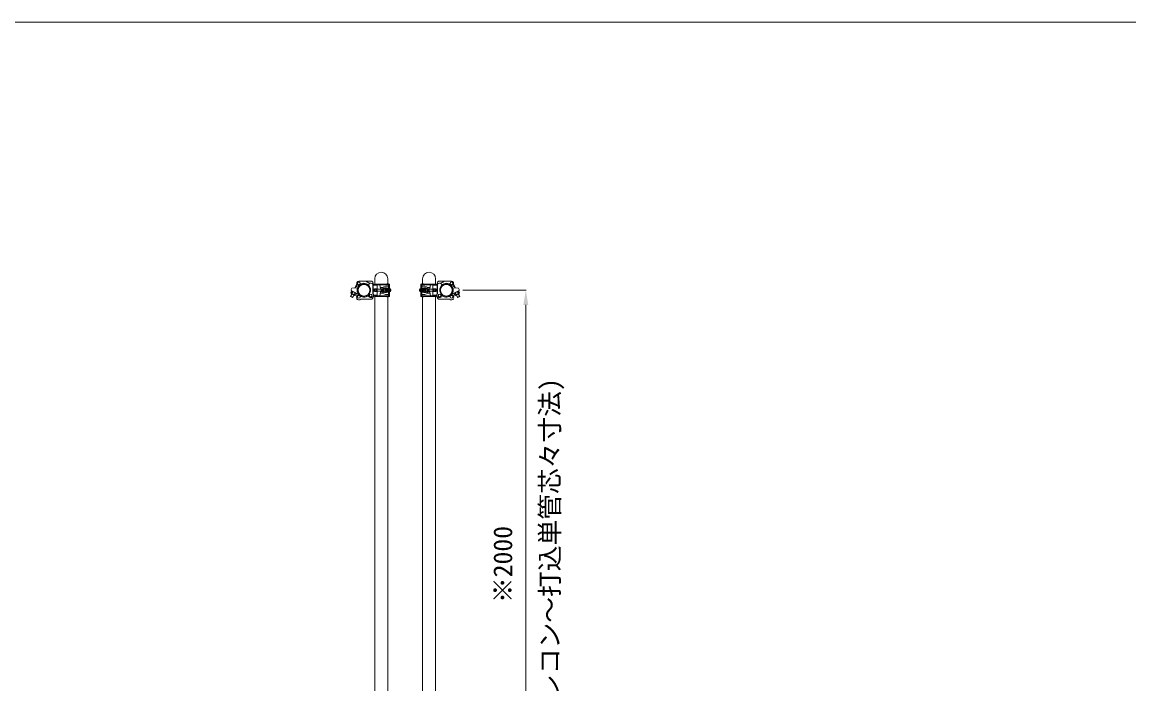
# Model space of a CAD drawing. Units: millimetres, scale not verified. Extents: x -69980 to -49855, y -14438 to 14438.
# Drawn here: x -62409 to -58281, y -3031 to -562 of the extents above; entities that cross this region are included whole.
import ezdxf
from ezdxf.enums import TextEntityAlignment as Align

# ---------------------------------------------------------------- set-up
doc = ezdxf.new("R2010")
doc.units = ezdxf.units.MM
doc.header["$LTSCALE"] = 38
for name, color, linetype, lineweight in [('0-6_ﾎﾞﾙﾄ類', 2, 'Continuous', 18), ('0-A_図面枠', 7, 'Continuous', 18), ('0-B_寸法', 3, 'Continuous', 18), ('0-D_単管', 7, 'Continuous', 18), ('0-E_単管ｸﾗﾝﾌﾟ', 7, 'Continuous', 18)]:
    doc.layers.add(name, color=color, linetype=linetype, lineweight=lineweight)
doc.styles.add('ＭＳ ゴシック', font='')
doc.styles.get('ＭＳ ゴシック').set_extended_font_data('MS Gothic')

msp = doc.modelspace()

# ---------------------------------------------------------------- linework, layer by layer
at = {"layer": '0-6_ﾎﾞﾙﾄ類'}
for p, q in [((-61179.6, -1566), (-61178.65, -1564.22)), ((-61162.28, -1575.25), (-61179.6, -1566)), ((-61161.35, -1573.5), (-61178.65, -1564.22)), ((-61175.28, -1568.33), (-61178.62, -1574.58)), ((-60799.05, -1573.5), (-60781.75, -1564.22)), ((-60780.8, -1566), (-60798.12, -1575.25)), ((-60785.12, -1568.33), (-60781.78, -1574.58)), ((-60780.8, -1566), (-60781.75, -1564.22)), ((-61182, -1573.8), (-61167.45, -1581.58)), ((-61166.62, -1572.95), (-61169.95, -1579.2)), ((-61161.35, -1573.5), (-61162.28, -1575.25)), ((-60799.05, -1573.5), (-60798.12, -1575.25)), ((-60793.77, -1572.95), (-60790.45, -1579.2)), ((-60778.4, -1573.8), (-60792.95, -1581.58))]:
    msp.add_line(p, q, dxfattribs=at)
for points in [[(-61179.6, -1566), (-61182.95, -1572.25), (-61182, -1573.8)], [(-60780.8, -1566), (-60777.45, -1572.25), (-60778.4, -1573.8)], [(-61162.28, -1575.25), (-61165.62, -1581.53), (-61167.45, -1581.58)], [(-60798.12, -1575.25), (-60794.78, -1581.53), (-60792.95, -1581.58)]]:
    msp.add_lwpolyline(points, dxfattribs=at)
for centre, radius, start, end in [((-61179.1, -1570.25), 4.35, 207.478, 276.246), ((-61166.97, -1563.23), 16.25, 224.274, 259.45), ((-61166.1, -1577.2), 4.35, 207.478, 276.246), ((-60794.3, -1577.2), 4.35, 263.754, 332.522), ((-60793.42, -1563.23), 16.25, 280.55, 315.726), ((-60781.3, -1570.25), 4.35, 263.754, 332.522)]:
    msp.add_arc(centre, radius, start, end, dxfattribs=at)
at = {"layer": '0-A_図面枠'}
msp.add_lwpolyline([(-69980.2, -562.5), (-49855.2, -562.5), (-49855.2, -14437.5), (-69980.2, -14437.5)], close=True, dxfattribs=at)
at = {"layer": '0-B_寸法'}
for p, q in [((-60765.22, -1562.5), (-60529.2, -1562.5)), ((-60530.2, -1617.5), (-60530.2, -3507.5))]:
    msp.add_line(p, q, dxfattribs=at)
at = {"layer": '0-B_寸法', "color": 91}
msp.add_solid([(-60539.38, -1617.5), (-60530.2, -1562.5), (-60521.03, -1617.5)], dxfattribs=at)
at = {"layer": '0-D_単管'}
for p, q in [((-61093.83, -1539.5), (-61093.83, -1519.5)), ((-61045.22, -1519.5), (-61045.22, -1537.67)), ((-60915.17, -1519.5), (-60915.17, -1537.67)), ((-60866.57, -1539.5), (-60866.57, -1519.5)), ((-61093.83, -3508), (-61093.83, -1585.5)), ((-61045.22, -1587.33), (-61045.22, -3508)), ((-60866.57, -3536.5), (-60866.57, -1585.5))]:
    msp.add_line(p, q, dxfattribs=at)
msp.add_lwpolyline([(-60915.17, -1587.33), (-60915.17, -3538.5), (-60879.4, -3538.5)], dxfattribs=at)
for centre in [(-61069.53, -1519.5), (-60890.88, -1519.5)]:
    msp.add_arc(centre, 24.3, 0, 180, dxfattribs=at)
at = {"layer": '0-E_単管ｸﾗﾝﾌﾟ'}
for p, q in [((-61178.83, -1564.15), (-61180.12, -1565.45)), ((-61178.83, -1564.15), (-61155.35, -1576.7)), ((-61160.1, -1539.75), (-61167.62, -1553.83)), ((-61159.55, -1540.82), (-61166.42, -1553.72)), ((-61164.6, -1548.18), (-61163.07, -1547.23)), ((-61163.88, -1546.8), (-61155.05, -1551.5)), ((-61157.78, -1552.95), (-61156.38, -1553.5)), ((-61157.1, -1553.23), (-61152.48, -1544.6)), ((-61156.93, -1555.05), (-61151.28, -1544.48)), ((-61155.78, -1552.88), (-61155.85, -1551.08)), ((-61107.03, -1528.6), (-61152.78, -1528.6)), ((-61112.12, -1536.78), (-61127.27, -1528.67)), ((-61100.55, -1574.82), (-61100.55, -1540.48)), ((-61100.03, -1575.45), (-61100.03, -1535.6)), ((-61099.92, -1543.5), (-61084.02, -1543.5)), ((-61096.02, -1557.6), (-61096.02, -1567.4)), ((-61095.03, -1539.5), (-61039.03, -1539.5)), ((-61095.03, -1542), (-61039.03, -1542)), ((-61095.03, -1557.5), (-61084.02, -1557.5)), ((-61095.03, -1557.5), (-61095.03, -1567.5)), ((-61095.03, -1567.5), (-61084.02, -1567.5)), ((-61090.75, -1558.5), (-61061.47, -1558.5)), ((-61090.75, -1566.5), (-61061.47, -1566.5)), ((-61087.02, -1557.5), (-61087.02, -1567.5)), ((-61084.02, -1543.5), (-61084.02, -1581.5)), ((-61083.03, -1542), (-61083.03, -1539.5)), ((-61075.02, -1542), (-61075.02, -1539.5)), ((-61072.15, -1552), (-61075.02, -1542)), ((-61072.15, -1557), (-61060.72, -1557)), ((-61072.15, -1568), (-61060.72, -1568)), ((-61068.17, -1557.5), (-61061, -1557.5)), ((-61068.17, -1567.5), (-61061, -1567.5)), ((-61054.03, -1546.93), (-61066.15, -1552)), ((-61059.53, -1557), (-61054.53, -1557)), ((-61059.53, -1568), (-61054.53, -1568)), ((-61057.25, -1553.5), (-61050, -1553.5)), ((-61054.03, -1546.93), (-61043.03, -1546.93)), ((-61051.9, -1558.5), (-61037, -1558.5)), ((-61051.9, -1566.5), (-61037, -1566.5)), ((-61050.97, -1557.5), (-61036.18, -1557.5)), ((-61050.97, -1567.5), (-61036.18, -1567.5)), ((-61047.45, -1554.92), (-61043.03, -1554.92)), ((-61042.05, -1544), (-61039.03, -1544)), ((-61042.03, -1539.5), (-61042.03, -1557.5)), ((-61042.03, -1543), (-61039.03, -1543)), ((-61042.03, -1585.5), (-61042.03, -1567.5)), ((-61039.03, -1539.5), (-61039.03, -1557.5)), ((-61039.03, -1567.5), (-61039.03, -1585.5)), ((-61035.4, -1557.75), (-61036.18, -1557.5)), ((-61035.4, -1567.25), (-61036.18, -1567.5)), ((-60925, -1557.75), (-60924.22, -1557.5)), ((-60925, -1567.25), (-60924.22, -1567.5)), ((-60909.42, -1557.5), (-60924.22, -1557.5)), ((-60909.42, -1567.5), (-60924.22, -1567.5)), ((-60908.5, -1558.5), (-60923.4, -1558.5)), ((-60908.5, -1566.5), (-60923.4, -1566.5)), ((-60921.38, -1539.5), (-60921.38, -1557.5)), ((-60865.38, -1539.5), (-60921.38, -1539.5)), ((-60865.38, -1542), (-60921.38, -1542)), ((-60918.38, -1543), (-60921.38, -1543)), ((-60918.35, -1544), (-60921.38, -1544)), ((-60921.38, -1567.5), (-60921.38, -1585.5)), ((-60918.38, -1539.5), (-60918.38, -1557.5)), ((-60918.38, -1585.5), (-60918.38, -1567.5)), ((-60906.38, -1546.93), (-60917.38, -1546.93)), ((-60912.95, -1554.92), (-60917.38, -1554.92)), ((-60903.15, -1553.5), (-60910.4, -1553.5)), ((-60906.38, -1546.93), (-60894.25, -1552)), ((-60900.88, -1557), (-60905.88, -1557)), ((-60900.88, -1568), (-60905.88, -1568)), ((-60888.25, -1557), (-60899.68, -1557)), ((-60888.25, -1568), (-60899.68, -1568)), ((-60892.23, -1557.5), (-60899.4, -1557.5)), ((-60892.23, -1567.5), (-60899.4, -1567.5)), ((-60869.65, -1558.5), (-60898.92, -1558.5)), ((-60869.65, -1566.5), (-60898.92, -1566.5)), ((-60888.25, -1552), (-60885.38, -1542)), ((-60885.38, -1542), (-60885.38, -1539.5)), ((-60877.38, -1542), (-60877.38, -1539.5)), ((-60860.47, -1543.5), (-60876.38, -1543.5)), ((-60876.38, -1543.5), (-60876.38, -1581.5)), ((-60865.38, -1557.5), (-60876.38, -1557.5)), ((-60865.38, -1567.5), (-60876.38, -1567.5)), ((-60873.38, -1557.5), (-60873.38, -1567.5)), ((-60865.38, -1557.5), (-60865.38, -1567.5)), ((-60864.38, -1557.6), (-60864.38, -1567.4)), ((-60860.38, -1575.45), (-60860.38, -1535.6)), ((-60859.85, -1574.82), (-60859.85, -1540.48)), ((-60853.38, -1528.6), (-60807.62, -1528.6)), ((-60848.28, -1536.78), (-60833.12, -1528.67)), ((-60803.47, -1555.05), (-60809.12, -1544.48)), ((-60803.3, -1553.23), (-60807.92, -1544.6)), ((-60796.53, -1546.8), (-60805.35, -1551.5)), ((-60781.57, -1564.15), (-60805.05, -1576.7)), ((-60804.62, -1552.88), (-60804.55, -1551.08)), ((-60802.62, -1552.95), (-60804.03, -1553.5)), ((-60800.85, -1540.82), (-60793.98, -1553.72)), ((-60800.3, -1539.75), (-60792.78, -1553.83)), ((-60795.8, -1548.18), (-60797.32, -1547.23)), ((-60781.57, -1564.15), (-60780.28, -1565.45)), ((-61179.12, -1575.33), (-61183.8, -1584.07)), ((-61174.98, -1588.8), (-61183.8, -1584.07)), ((-61178.25, -1575.8), (-61183.62, -1585.88)), ((-61171.17, -1579.58), (-61176.57, -1589.65)), ((-61176.57, -1589.65), (-61174.98, -1588.8)), ((-61170.3, -1580.05), (-61174.98, -1588.8)), ((-61161.12, -1595.22), (-61159, -1593.1)), ((-61107.03, -1595.77), (-61146.12, -1595.77)), ((-61101.1, -1589.8), (-61103.22, -1587.67)), ((-61097.88, -1581.5), (-61084.02, -1581.5)), ((-61095.03, -1583), (-61039.03, -1583)), ((-61095.03, -1585.5), (-61039.03, -1585.5)), ((-61084.02, -1581.5), (-61085.6, -1583)), ((-61083.03, -1585.5), (-61083.03, -1583)), ((-61072.15, -1573), (-61075.02, -1583)), ((-61075.02, -1585.5), (-61075.02, -1583)), ((-61054.03, -1578.07), (-61066.15, -1573)), ((-61057.25, -1571.5), (-61050, -1571.5)), ((-61054.03, -1578.07), (-61043.03, -1578.07)), ((-61047.45, -1570.08), (-61043.03, -1570.08)), ((-61042.05, -1581), (-61039.03, -1581)), ((-61042.03, -1582), (-61039.03, -1582)), ((-60918.35, -1581), (-60921.38, -1581)), ((-60918.38, -1582), (-60921.38, -1582)), ((-60865.38, -1583), (-60921.38, -1583)), ((-60865.38, -1585.5), (-60921.38, -1585.5)), ((-60912.95, -1570.08), (-60917.38, -1570.08)), ((-60906.38, -1578.07), (-60917.38, -1578.07)), ((-60903.15, -1571.5), (-60910.4, -1571.5)), ((-60906.38, -1578.07), (-60894.25, -1573)), ((-60888.25, -1573), (-60885.38, -1583)), ((-60885.38, -1585.5), (-60885.38, -1583)), ((-60877.38, -1585.5), (-60877.38, -1583)), ((-60862.53, -1581.5), (-60876.38, -1581.5)), ((-60876.38, -1581.5), (-60874.8, -1583)), ((-60859.3, -1589.8), (-60857.17, -1587.67)), ((-60853.38, -1595.77), (-60814.28, -1595.77)), ((-60799.28, -1595.22), (-60801.4, -1593.1)), ((-60790.1, -1580.05), (-60785.42, -1588.8)), ((-60789.22, -1579.58), (-60783.82, -1589.65)), ((-60785.42, -1588.8), (-60776.6, -1584.07)), ((-60783.82, -1589.65), (-60785.42, -1588.8)), ((-60782.15, -1575.8), (-60776.78, -1585.88)), ((-60781.28, -1575.33), (-60776.6, -1584.07))]:
    msp.add_line(p, q, dxfattribs=at)
for points in [[(-61181.22, -1560.25), (-61179.25, -1554.85), (-61157.78, -1552.95)], [(-61075.02, -1542), (-61072.15, -1557), (-61072.15, -1552), (-61066.15, -1552)], [(-61075.02, -1583), (-61072.15, -1568), (-61072.15, -1573), (-61066.15, -1573)], [(-60885.38, -1542), (-60888.25, -1557), (-60888.25, -1552), (-60894.25, -1552)], [(-60885.38, -1583), (-60888.25, -1568), (-60888.25, -1573), (-60894.25, -1573)], [(-60779.18, -1560.25), (-60781.15, -1554.85), (-60802.62, -1552.95)], [(-61176.57, -1589.65), (-61183.62, -1585.88), (-61183.8, -1584.07)], [(-60783.82, -1589.65), (-60776.78, -1585.88), (-60776.6, -1584.07)]]:
    msp.add_lwpolyline(points, dxfattribs=at)
for centre, radius in [((-61152.75, -1536.6), 5), ((-61133.8, -1562.5), 21.8), ((-60826.6, -1562.5), 21.8), ((-60807.65, -1536.6), 5), ((-61153.33, -1587.45), 5), ((-61108.85, -1582), 5), ((-60851.55, -1582), 5), ((-60807.07, -1587.45), 5)]:
    msp.add_circle(centre, radius, dxfattribs=at)
for centre, radius, start, end in [((-61176.53, -1561.97), 5, 159.862, 224.13), ((-61152.75, -1536.6), 8, 89.555, 294.53), ((-61133.8, -1562.5), 25.8, 158.301, 221.08), ((-61133.8, -1562.5), 24.3, 158.23, 141.61), ((-61133.8, -1562.5), 25.8, 46.062, 136.061), ((-61107.93, -1543.57), 8, 22.798, 204.53), ((-61107.03, -1535.6), 7, 0, 90), ((-61095.03, -1544.5), 5, 90, 180), ((-61095.03, -1562.5), 5, 90, 270), ((-61095.03, -1544.5), 2.5, 90, 156.422), ((-61086.28, -1562.5), 6, 138.19, 221.81), ((-61086.28, -1562.5), 6, 123.557, 123.564), ((-61086.28, -1562.5), 6, 236.443, 236.462), ((-61063.27, -1562.5), 7, 134.415, 225.585), ((-61061.28, -1562.5), 7, 134.415, 225.585), ((-61059.28, -1562.5), 7, 134.415, 225.585), ((-61066.15, -1557), 5, 0, 90), ((-61066.15, -1568), 5, 270, 0), ((-61057.27, -1562.5), 7, 134.415, 225.585), ((-61051.65, -1562.5), 10.6, 121.891, 238.109), ((-61051.65, -1562.5), 9.6, 110.364, 249.636), ((-61046.65, -1562.5), 9.6, 110.364, 249.636), ((-61046.65, -1562.5), 6.6, 130.749, 229.251), ((-61045.27, -1562.5), 7, 134.415, 225.585), ((-61046.6, -1543.77), 6.25, 43.038, 136.962), ((-61043.28, -1562.5), 7, 134.415, 225.585), ((-61053.35, -1562.5), 9.6, 31.388, 69.636), ((-61053.35, -1562.5), 9.6, 290.364, 328.612), ((-61041.28, -1562.5), 7, 134.415, 225.585), ((-61039.28, -1562.5), 7, 134.415, 225.585), ((-61037.28, -1562.5), 7, 134.415, 225.585), ((-61043.03, -1550.93), 4, 270, 90), ((-61035.28, -1562.5), 7, 134.415, 225.585), ((-61033.28, -1562.5), 7, 134.415, 225.585), ((-61031.28, -1562.5), 7, 134.415, 225.585), ((-61030.28, -1562.5), 7, 137.22, 222.78), ((-61039.07, -1562.5), 6, 307.592, 52.408), ((-60921.33, -1562.5), 6, 127.592, 232.408), ((-60930.12, -1562.5), 7, 317.22, 42.78), ((-60929.12, -1562.5), 7, 314.415, 45.585), ((-60927.12, -1562.5), 7, 314.415, 45.585), ((-60917.38, -1550.93), 4, 90, 270), ((-60925.12, -1562.5), 7, 314.415, 45.585), ((-60913.8, -1543.77), 6.25, 43.038, 136.962), ((-60923.12, -1562.5), 7, 314.415, 45.585), ((-60921.12, -1562.5), 7, 314.415, 45.585), ((-60907.05, -1562.5), 9.6, 110.364, 148.612), ((-60907.05, -1562.5), 9.6, 211.388, 249.636), ((-60919.12, -1562.5), 7, 314.415, 45.585), ((-60917.12, -1562.5), 7, 314.415, 45.585), ((-60913.75, -1562.5), 9.6, 290.364, 69.636), ((-60915.12, -1562.5), 7, 314.415, 45.585), ((-60913.75, -1562.5), 6.6, 310.749, 49.251), ((-60908.75, -1562.5), 9.6, 290.364, 69.636), ((-60908.75, -1562.5), 10.6, 301.891, 58.109), ((-60894.25, -1557), 5, 90, 180), ((-60894.25, -1568), 5, 180, 270), ((-60903.12, -1562.5), 7, 314.415, 45.585), ((-60901.12, -1562.5), 7, 314.415, 45.585), ((-60899.12, -1562.5), 7, 314.415, 45.585), ((-60897.12, -1562.5), 7, 314.415, 45.585), ((-60874.12, -1562.5), 6, 303.538, 303.557), ((-60874.12, -1562.5), 6, 56.436, 56.443), ((-60874.12, -1562.5), 6, 318.19, 41.81), ((-60865.38, -1544.5), 5, 0, 90), ((-60865.38, -1544.5), 2.5, 23.578, 90), ((-60865.38, -1562.5), 5, 270, 90), ((-60853.38, -1535.6), 7, 90, 180), ((-60852.47, -1543.57), 8, 335.47, 157.202), ((-60826.6, -1562.5), 24.3, 38.39, 21.77), ((-60826.6, -1562.5), 25.8, 43.939, 133.938), ((-60807.65, -1536.6), 8, 245.47, 90.445), ((-60826.6, -1562.5), 25.8, 318.92, 21.699), ((-60783.88, -1561.97), 5, 315.87, 20.138), ((-61153.33, -1587.45), 8, 71.788, 224.862), ((-61153.33, -1587.45), 11, 224.862, 310.876), ((-61133.8, -1562.5), 25.8, 221.076, 311.075), ((-61108.85, -1582), 8, 161.788, 314.862), ((-61107.03, -1588.78), 7, 270, 0), ((-61108.85, -1582), 11, 314.862, 40.876), ((-61095.03, -1580.5), 5, 231.658, 270), ((-61095.03, -1580.5), 2.5, 203.578, 270), ((-61046.6, -1581.23), 6.25, 223.038, 316.962), ((-61043.03, -1574.07), 4, 270, 90), ((-60917.38, -1574.07), 4, 90, 270), ((-60913.8, -1581.23), 6.25, 223.038, 316.962), ((-60865.38, -1580.5), 2.5, 270, 336.422), ((-60865.38, -1580.5), 5, 270, 308.342), ((-60851.55, -1582), 11, 139.124, 225.138), ((-60853.38, -1588.78), 7, 180, 270), ((-60851.55, -1582), 8, 225.138, 18.212), ((-60826.6, -1562.5), 25.8, 228.925, 318.924), ((-60807.07, -1587.45), 11, 229.124, 315.138), ((-60807.07, -1587.45), 8, 315.138, 108.212)]:
    msp.add_arc(centre, radius, start, end, dxfattribs=at)

# ---------------------------------------------------------------- texts
at = {"layer": '0-B_寸法', "style": 'ＭＳ ゴシック'}
for s, p in [('(プレコン～打込単管芯々寸法)', (-60384.6, -3234.5)), ('※2000', (-60559.75, -2729.32))]:
    msp.add_text(s, height=70.38, rotation=90, dxfattribs=at).set_placement(p, align=Align.BOTTOM_LEFT)

doc.saveas('drawing.dxf')
